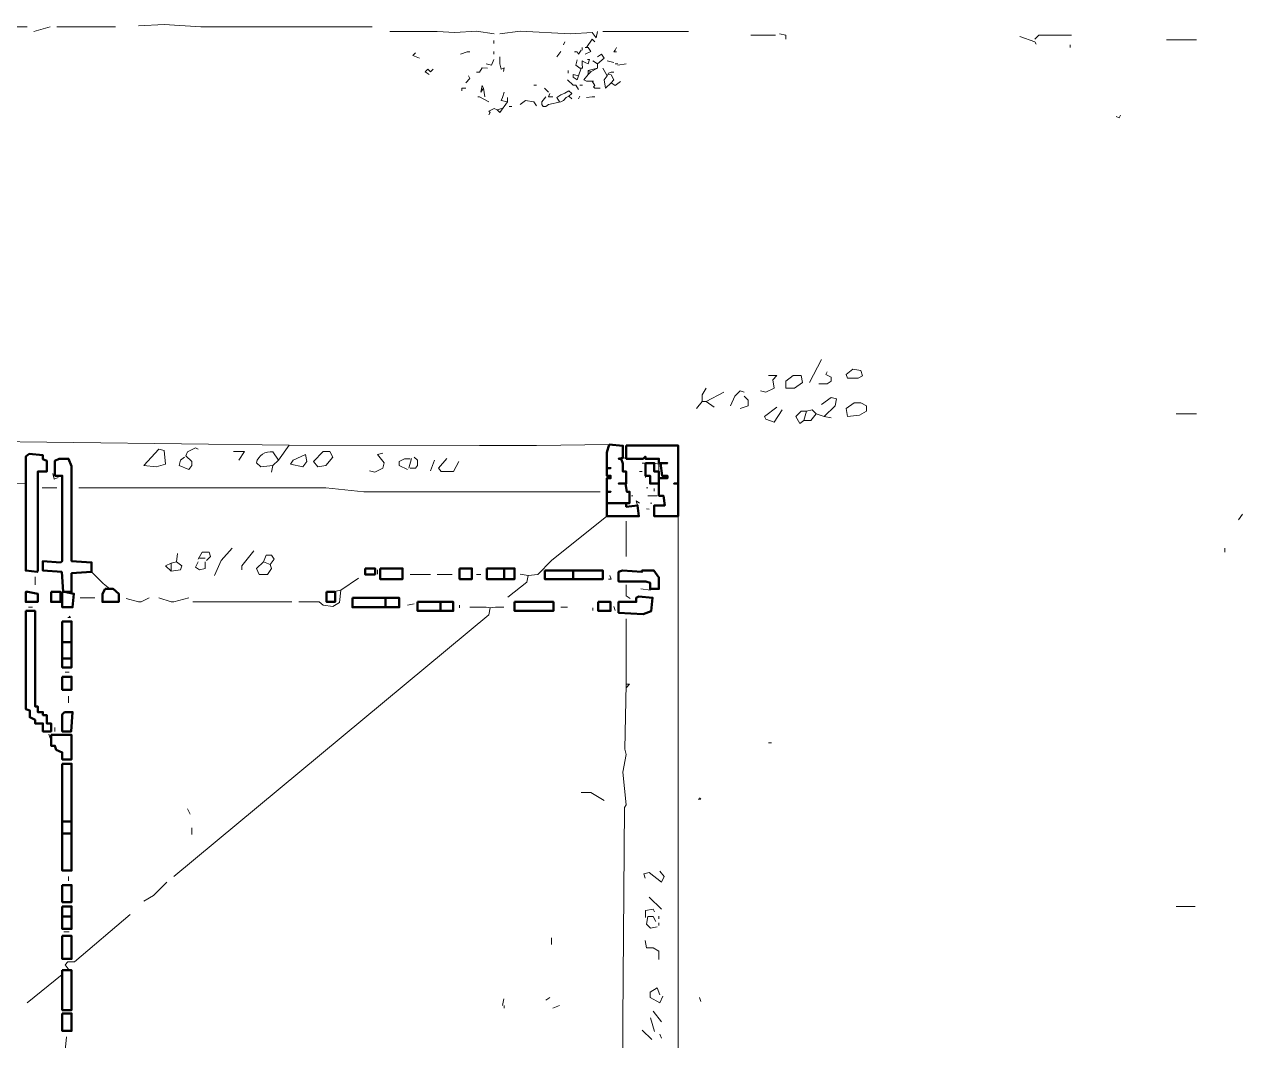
# Model space of a CAD drawing. Header units: metres. Extents: x 0.1 to 33.2, y 0 to 25.4.
# Drawn here: x 27.37 to 33.06, y 20.67 to 25.43 of the extents above; entities that cross this region are included whole.
import ezdxf

# ---------------------------------------------------------------- set-up
doc = ezdxf.new("R2010")
doc.units = ezdxf.units.M
for name, color, linetype, lineweight in [('P2D_GRAMMES', 7, 'Continuous', 18), ('P2D_MIKRA', 8, 'Continuous', 13), ('P2D_TOIXOI', 7, 'Continuous', 50), ('P2D_TOXA', 7, 'Continuous', 18)]:
    doc.layers.add(name, color=color, linetype=linetype, lineweight=lineweight)

msp = doc.modelspace()

# ---------------------------------------------------------------- linework, layer by layer
at = {"layer": 'P2D_GRAMMES'}
for p, q in [((27.162125, 25.416556), (27.378025, 25.416556)), ((27.409775, 25.395337), (27.485975, 25.416556)), ((29.560308, 25.352375), (29.560308, 25.339675)), ((30.070425, 25.395337), (30.470475, 25.395337)), ((32.019875, 25.371425), (32.089725, 25.346025)), ((32.705675, 25.355673), (32.845375, 25.355673)), ((29.560308, 25.301575), (29.560308, 25.288875)), ((30.0228, 25.257125), (30.045025, 25.244425)), ((29.968825, 25.22422), (29.956125, 25.187275)), ((30.012573, 25.205623), (30.045025, 25.22422)), ((30.070676, 25.22422), (30.089475, 25.187275)), ((29.511625, 25.130125), (29.517975, 25.090041)), ((29.492575, 25.090041), (29.537025, 25.066215)), ((29.602864, 25.036784), (29.575125, 25.028525)), ((29.791025, 25.044156), (29.803725, 25.044156)), ((29.791025, 25.044156), (29.803725, 25.044156)), ((31.092775, 23.860125), (31.035625, 23.752175)), ((30.635575, 23.707725), (30.553025, 23.663275)), ((30.533975, 23.663275), (30.508575, 23.631525)), ((30.533975, 23.663275), (30.553025, 23.663275)), ((30.553025, 23.663275), (30.591125, 23.637875)), ((31.022925, 23.618825), (31.010225, 23.574375)), ((31.105475, 23.593425), (31.137225, 23.587075)), ((28.552775, 23.390225), (28.527375, 23.428325)), ((30.163932, 23.447375), (30.163932, 23.415625)), ((30.163932, 23.415625), (30.163932, 23.402925)), ((30.163932, 23.415625), (30.163932, 23.402925)), ((28.527375, 23.364825), (28.521025, 23.333075)), ((30.163932, 23.402925), (30.179043, 23.395819)), ((30.179043, 23.294975), (30.179043, 23.282275)), ((30.421393, 23.1267), (30.421393, 19.878675)), ((30.179043, 23.104475), (30.179043, 22.939375)), ((28.076525, 22.913975), (28.051125, 22.907625)), ((28.051125, 22.907625), (28.051125, 22.869525)), ((28.081023, 22.952075), (28.076525, 22.913975)), ((28.482925, 22.913975), (28.514675, 22.901275)), ((27.625675, 22.744726), (27.695525, 22.744726)), ((28.844875, 22.780625), (28.806775, 22.772855)), ((28.152725, 22.72628), (28.578175, 22.72628)), ((28.578175, 22.72628), (28.590875, 22.72628)), ((28.578175, 22.72628), (28.590875, 22.72628)), ((28.590875, 22.72628), (28.616275, 22.72628)), ((28.648025, 22.72628), (28.673425, 22.72628)), ((28.673425, 22.72628), (28.686125, 22.72628)), ((28.673425, 22.72628), (28.686125, 22.72628)), ((29.399794, 22.710775), (29.399794, 22.698075)), ((29.448125, 22.700936), (29.473525, 22.700936)), ((29.473525, 22.700936), (29.486225, 22.700936)), ((29.473525, 22.700936), (29.486225, 22.700936)), ((29.486225, 22.700936), (29.511625, 22.700936)), ((29.511625, 22.700936), (29.524325, 22.700936)), ((29.511625, 22.700936), (29.524325, 22.700936)), ((29.524325, 22.700936), (29.543375, 22.698075)), ((29.873575, 22.700936), (29.905325, 22.700936)), ((30.0228, 22.698075), (30.0228, 22.685375)), ((27.542319, 20.983575), (27.378025, 20.850225))]:
    msp.add_line(p, q, dxfattribs=at)
for points in [[(27.790775, 25.416556), (27.517725, 25.416556), (27.517725, 25.416556)], [(27.898725, 25.422225), (28.019375, 25.428575), (28.190825, 25.416556), (28.990925, 25.416556)], [(29.073475, 25.395337), (29.295725, 25.395337), (29.378275, 25.390475), (29.479875, 25.396825), (29.562425, 25.384125)], [(30.045025, 25.395337), (30.038675, 25.365075), (30.019625, 25.390475), (29.918025, 25.384125), (29.683075, 25.396825), (29.587825, 25.384125)], [(32.089725, 25.346025), (32.096075, 25.3365), (32.089725, 25.346025)], [(29.560308, 25.263475), (29.549725, 25.238075), (29.524325, 25.244425), (29.524325, 25.244425)], [(29.587825, 25.276175), (29.587825, 25.244425), (29.594175, 25.219025), (29.609021, 25.225375), (29.604773, 25.208427)], [(29.997631, 25.263937), (30.006925, 25.263475), (30.000575, 25.244115), (29.987875, 25.250775), (29.97402, 25.257125), (29.97402, 25.244425), (29.975175, 25.22422), (29.962475, 25.22422), (29.943425, 25.238075), (29.949775, 25.262465), (29.949775, 25.262465)], [(30.045025, 25.244425), (30.045025, 25.22422), (30.000575, 25.212675)], [(30.045025, 25.276175), (30.064075, 25.288875), (30.076775, 25.269825), (30.045025, 25.244425)], [(30.121225, 25.250775), (30.089475, 25.257125), (30.089475, 25.257125)], [(29.492575, 25.204921), (29.479875, 25.204921), (29.492575, 25.204921)], [(29.492575, 25.204921), (29.505275, 25.225375), (29.530675, 25.22422), (29.530675, 25.22422)], [(30.000575, 25.193625), (29.981525, 25.168225), (29.994225, 25.162698), (30.025975, 25.162698), (30.025975, 25.162698)], [(30.000575, 25.193625), (30.000575, 25.212675), (30.013275, 25.206325)], [(30.013275, 25.206325), (30.000575, 25.193625), (30.000575, 25.193625)], [(30.089475, 25.187275), (30.076775, 25.168225), (30.083125, 25.130125), (30.108525, 25.155525)], [(30.108525, 25.204921), (30.095825, 25.199975), (30.089475, 25.187275)], [(30.092617, 25.193558), (30.108525, 25.191954), (30.121225, 25.168225), (30.108525, 25.155525), (30.127575, 25.142825), (30.152975, 25.161875)], [(30.108525, 25.204921), (30.121225, 25.204921), (30.108525, 25.204921)], [(29.905325, 25.168225), (29.930725, 25.144779), (29.943425, 25.144779)], [(29.943425, 25.144779), (29.956125, 25.123775), (29.956125, 25.123775)], [(29.975175, 25.144779), (29.962475, 25.144779), (29.975175, 25.144779)], [(30.019625, 25.162698), (30.032325, 25.142825), (30.025975, 25.136475), (30.032325, 25.129306), (30.057725, 25.129306)], [(29.492575, 25.090041), (29.486225, 25.090041), (29.492575, 25.090041)], [(29.624276, 25.066625), (29.587825, 25.015825), (29.575125, 25.028525)], [(29.609021, 25.111075), (29.600525, 25.085675), (29.594175, 25.072975), (29.624276, 25.066625), (29.624276, 25.085675), (29.624276, 25.085675)], [(29.759275, 25.047575), (29.746575, 25.066625), (29.708475, 25.072975), (29.683075, 25.053925)], [(29.791025, 25.044156), (29.784675, 25.053925), (29.784675, 25.066625), (29.803725, 25.090041)], [(29.911675, 25.092025), (29.898975, 25.085675), (29.886275, 25.072975), (29.873575, 25.066215), (29.816425, 25.053925), (29.803725, 25.044156)], [(29.867225, 25.066215), (29.854525, 25.085675), (29.873575, 25.098375), (29.892625, 25.107265), (29.911675, 25.117425), (29.924375, 25.104725), (29.911675, 25.092025)], [(29.911675, 25.092025), (29.924375, 25.079325), (29.924375, 25.079325)], [(29.962475, 25.092025), (29.956125, 25.079325), (29.962475, 25.092025)], [(30.025975, 25.090041), (30.032325, 25.090041), (30.019625, 25.090041), (29.994225, 25.085675)], [(29.575125, 25.028525), (29.562425, 25.034875), (29.537025, 25.022175), (29.543375, 25.015825), (29.537025, 25.004536), (29.537025, 25.004536)], [(29.644975, 25.044156), (29.632275, 25.044156), (29.644975, 25.044156)], [(30.553025, 23.726775), (30.533975, 23.695025), (30.533975, 23.663275)], [(31.092775, 23.650575), (31.137225, 23.682325), (31.162625, 23.675975), (31.156275, 23.644225), (31.105475, 23.593425)], [(31.067375, 23.605578), (31.048325, 23.625175), (31.022925, 23.618825), (30.997525, 23.618825), (30.972125, 23.593425), (30.991175, 23.561675), (31.010225, 23.574375)], [(31.105475, 23.593425), (31.067375, 23.605578), (31.041975, 23.574375), (31.010225, 23.574375)], [(26.273125, 23.415625), (26.279475, 23.479125), (26.323925, 23.501429), (26.431875, 23.489974), (26.863675, 23.47852), (27.092275, 23.47852), (28.603575, 23.460075)], [(28.603575, 23.460075), (28.552775, 23.390225), (28.527375, 23.364825)], [(28.603575, 23.460075), (29.492575, 23.458627), (29.759275, 23.458627), (30.099, 23.46325)], [(28.451175, 23.377525), (28.470225, 23.358475), (28.527375, 23.364825)], [(29.340175, 23.396575), (29.302075, 23.352125), (29.314775, 23.335698), (29.371925, 23.335698), (29.397325, 23.383875)], [(30.254575, 23.375635), (30.311725, 23.375635), (30.332162, 23.371175), (30.332162, 23.335698)], [(30.241875, 23.335698), (30.254575, 23.335698), (30.241875, 23.335698)], [(30.269156, 23.307675), (30.269156, 23.314025), (30.269156, 23.307675)], [(26.266775, 23.22322), (26.279475, 23.22322), (26.273125, 23.256875), (27.371641, 23.279838)], [(27.619325, 23.259583), (28.775025, 23.259583), (28.952825, 23.241849), (30.057725, 23.241849)], [(30.273625, 23.259583), (30.279975, 23.259583), (30.273625, 23.259583)], [(30.310534, 23.244175), (30.310534, 23.256875), (30.310534, 23.244175)], [(30.210125, 23.22322), (30.203775, 23.22322), (30.210125, 23.22322)], [(30.241875, 23.188811), (30.226, 23.199725), (30.23235, 23.1775)], [(30.318075, 23.22322), (30.324425, 23.22322), (30.279975, 23.22322), (30.279975, 23.22322)], [(30.292675, 23.188811), (30.299025, 23.188811), (30.292675, 23.188811)], [(30.087954, 23.1267), (29.829125, 22.920325), (29.765625, 22.855237), (29.721175, 22.850475)], [(28.336875, 22.977475), (28.286075, 22.920325), (28.254325, 22.850475)], [(28.051125, 22.907625), (28.025725, 22.894925), (28.051125, 22.869525)], [(28.076525, 22.913975), (28.101925, 22.894925), (28.095575, 22.875875), (28.051125, 22.869525)], [(27.67965, 22.86635), (27.733625, 22.812375), (27.765375, 22.787056)], [(29.181425, 22.855237), (29.168725, 22.855237), (29.181425, 22.855237)], [(29.181425, 22.855237), (29.263975, 22.855237), (29.257625, 22.855237)], [(29.359225, 22.855237), (29.365575, 22.855237), (29.295725, 22.855237), (29.295725, 22.855237)], [(29.683075, 22.856825), (29.721175, 22.850475), (29.714825, 22.818725), (29.625925, 22.748875)], [(28.927425, 22.837775), (28.844875, 22.780625), (28.838525, 22.723475), (28.806775, 22.704425), (28.762325, 22.710775), (28.743275, 22.72628), (28.686125, 22.72628)], [(27.841575, 22.742525), (27.898725, 22.72628), (27.911425, 22.72628), (27.949525, 22.744726)], [(27.993975, 22.744726), (28.051125, 22.72628), (28.063825, 22.72628), (28.133675, 22.744726), (28.133675, 22.744726)], [(29.543375, 22.698075), (29.537025, 22.666325), (28.063825, 21.440775)], [(29.543375, 22.698075), (29.568775, 22.700936), (29.594175, 22.700936)], [(29.594175, 22.700936), (29.606875, 22.700936), (29.594175, 22.700936)], [(30.179043, 22.647275), (30.179043, 22.386925), (30.178375, 22.374225), (30.179043, 22.341639)], [(30.163932, 19.878675), (30.163932, 20.767675), (30.171487, 21.764625), (30.179043, 21.777325), (30.163932, 21.929725), (30.178375, 22.012275), (30.172025, 22.037675), (30.179043, 22.341639), (30.195044, 22.341639), (30.178631, 22.323804)], [(27.860625, 21.262975), (27.600275, 21.042577), (27.568525, 21.042577), (27.555825, 21.028025), (27.574875, 21.002695)], [(30.267275, 21.142325), (30.273625, 21.108194), (30.305375, 21.108194), (30.332162, 21.091525), (30.332162, 21.053425)]]:
    msp.add_lwpolyline(points, dxfattribs=at)
for points in [[(29.956125, 25.187275), (29.949775, 25.168225), (29.931519, 25.180925), (29.931519, 25.193625)], [(29.505275, 25.142825), (29.511625, 25.130125), (29.498925, 25.111075)], [(31.245175, 23.657489), (31.276925, 23.657489), (31.302325, 23.644225), (31.302325, 23.618825), (31.270575, 23.599775), (31.213425, 23.593425), (31.207075, 23.631525)], [(27.993975, 23.441025), (28.019375, 23.434675), (28.025725, 23.371175), (27.981275, 23.358475), (27.924125, 23.364825)], [(28.679775, 23.415625), (28.622625, 23.390225), (28.609925, 23.371175), (28.667075, 23.358475), (28.686125, 23.383875)], [(30.273625, 23.161625), (30.286325, 23.160633)], [(28.482925, 22.913975), (28.495625, 22.945725), (28.521025, 22.945725), (28.533725, 22.926675), (28.514675, 22.901275), (28.521025, 22.882225), (28.501975, 22.855237), (28.463875, 22.855237), (28.451175, 22.882225)]]:
    msp.add_lwpolyline(points, close=True, dxfattribs=at)
at = {"layer": 'P2D_MIKRA'}
for p, q in [((30.876875, 25.378416), (30.762575, 25.378416)), ((29.873575, 25.301575), (29.854525, 25.276175)), ((29.892625, 25.346025), (29.886275, 25.333325)), ((32.254825, 25.333325), (32.254825, 25.320625)), ((30.178375, 25.244425), (30.140275, 25.238075)), ((29.907826, 25.212675), (29.907826, 25.199975)), ((29.746575, 25.144779), (29.759275, 25.144779)), ((29.797375, 25.130125), (29.816425, 25.111075)), ((32.750125, 23.605578), (32.845375, 23.605578)), ((29.175075, 23.396575), (29.162375, 23.352125)), ((29.283025, 23.390225), (29.263975, 23.339425)), ((27.447875, 23.259583), (27.517725, 23.259583)), ((33.061275, 23.136225), (33.042225, 23.110825)), ((32.978725, 22.977475), (32.978725, 22.958425)), ((28.184475, 22.930881), (28.209875, 22.930881)), ((27.415096, 22.844125), (27.415096, 22.806025)), ((29.016325, 22.875875), (29.016325, 22.856825)), ((29.479875, 22.855237), (29.498925, 22.855237)), ((30.248225, 22.786975), (30.292675, 22.780625)), ((27.384375, 22.700936), (27.403425, 22.700936)), ((29.187775, 22.717125), (29.156025, 22.710775)), ((30.121225, 22.704425), (30.127575, 22.685375)), ((27.555825, 22.398037), (27.574875, 22.398037)), ((27.571303, 22.285325), (27.571303, 22.253575)), ((27.479625, 22.107525), (27.485975, 22.088475)), ((27.507882, 22.139275), (27.507882, 22.120225)), ((27.549475, 21.989256), (27.581225, 21.989256)), ((28.127325, 21.758275), (28.140025, 21.732875)), ((28.147974, 21.669375), (28.147974, 21.637625)), ((27.571303, 21.440775), (27.571303, 21.421725)), ((30.286325, 21.345525), (30.343475, 21.288375)), ((32.750125, 21.301898), (32.839025, 21.301898)), ((30.332162, 21.224875), (30.332162, 21.212175)), ((27.549475, 21.182542), (27.574875, 21.182542)), ((29.829125, 21.155025), (29.829125, 21.123275)), ((29.606875, 20.869275), (29.600525, 20.837525)), ((29.822775, 20.875625), (29.803725, 20.862925)), ((30.521275, 20.875625), (30.527625, 20.856575)), ((29.867225, 20.837525), (29.835475, 20.824825)), ((30.305375, 20.812125), (30.343475, 20.761325)), ((30.292675, 20.780375), (30.311725, 20.716875)), ((27.562175, 20.691475), (27.555825, 20.627975)), ((30.254575, 20.723225), (30.299025, 20.678775)), ((30.337125, 20.704175), (30.343475, 20.685125))]:
    msp.add_line(p, q, dxfattribs=at)
for points in [[(30.032325, 25.346025), (30.019625, 25.358725), (29.994225, 25.320625), (29.987875, 25.320625), (30.000575, 25.320625), (30.013275, 25.301575), (29.987875, 25.288875)], [(30.895925, 25.384125), (30.924954, 25.377775), (30.924954, 25.358725)], [(32.261175, 25.378416), (32.108775, 25.378416), (32.089725, 25.358725)], [(29.194125, 25.295225), (29.181425, 25.282525), (29.213175, 25.269825)], [(29.403675, 25.288875), (29.435425, 25.300359), (29.448125, 25.300359)], [(29.968825, 25.307925), (29.956125, 25.288875), (29.949775, 25.300359), (29.937075, 25.300359), (29.943425, 25.301575)], [(29.97402, 25.307925), (29.97402, 25.320625), (29.97402, 25.307925)], [(30.133925, 25.320625), (30.127575, 25.307925), (30.121225, 25.300359), (30.133925, 25.300359)], [(30.140275, 25.244115), (30.127575, 25.244115), (30.140275, 25.244115)], [(29.276675, 25.219025), (29.263975, 25.206325), (29.251275, 25.219025), (29.238575, 25.206325), (29.257625, 25.193625)], [(29.441775, 25.187275), (29.448125, 25.174575), (29.429075, 25.155525)], [(29.410025, 25.117425), (29.410025, 25.130125), (29.416375, 25.129306), (29.429075, 25.129306)], [(29.822775, 25.104725), (29.816425, 25.090041), (29.835475, 25.090041)], [(32.489775, 25.003125), (32.483425, 24.990425), (32.470725, 24.996775)], [(30.845125, 23.786123), (30.883225, 23.786123), (30.864175, 23.764875), (30.870525, 23.726775), (30.832425, 23.707725), (30.807025, 23.714075)], [(31.118175, 23.802975), (31.111825, 23.790275), (31.137225, 23.777575), (31.137225, 23.758525), (31.118175, 23.746279), (31.080075, 23.746279)], [(30.730825, 23.707725), (30.711775, 23.714075), (30.686375, 23.688675), (30.667325, 23.644225)], [(30.730825, 23.688675), (30.749875, 23.669625), (30.749875, 23.644225), (30.711775, 23.631525)], [(30.883225, 23.637875), (30.826075, 23.593425), (30.832425, 23.580725), (30.870525, 23.568025), (30.908625, 23.625175)], [(28.178125, 23.441025), (28.165425, 23.447375), (28.127325, 23.428325), (28.120975, 23.409275), (28.147974, 23.383875), (28.147974, 23.364825), (28.133675, 23.345775), (28.089225, 23.364825), (28.095575, 23.390225), (28.114625, 23.402925)], [(28.343225, 23.430077), (28.394025, 23.430077), (28.368625, 23.390225)], [(29.041725, 23.421975), (29.016325, 23.415625), (29.048075, 23.377525), (29.041725, 23.352125), (29.003625, 23.333075), (28.978225, 23.339425)], [(29.168725, 23.395819), (29.143325, 23.395819), (29.118101, 23.383875), (29.118101, 23.364825), (29.156025, 23.345775)], [(29.187775, 23.402925), (29.204055, 23.390225), (29.204055, 23.364825), (29.194125, 23.352292), (29.168725, 23.352292)], [(27.498675, 23.326725), (27.505025, 23.301325), (27.524075, 23.307675)], [(28.178125, 22.926675), (28.197175, 22.958425), (28.228925, 22.958425), (28.235275, 22.939375), (28.216225, 22.920325)], [(28.438475, 22.964775), (28.381325, 22.894925), (28.381325, 22.875875)], [(28.178125, 22.913975), (28.165425, 22.888575), (28.184475, 22.875875), (28.210486, 22.882225), (28.210486, 22.913975)], [(30.102175, 22.850475), (30.108525, 22.833217), (30.095825, 22.833217)], [(30.179043, 22.806025), (30.179043, 22.755225), (30.197425, 22.742525)], [(27.574875, 22.659975), (27.581225, 22.65389), (27.568525, 22.65389)], [(30.857825, 22.06625), (30.845125, 22.06625), (30.857825, 22.06625)], [(29.968825, 21.834475), (30.013275, 21.834475), (30.076775, 21.796375)], [(30.521275, 21.809075), (30.527625, 21.802725), (30.514925, 21.802725)], [(30.337125, 21.466175), (30.356175, 21.440775), (30.343475, 21.415375), (30.286325, 21.459825), (30.260925, 21.453475), (30.267275, 21.434425)], [(28.032075, 21.415375), (27.968575, 21.351875), (27.924125, 21.326475)], [(30.311725, 21.275675), (30.305375, 21.288375), (30.269156, 21.282025), (30.269156, 21.250275)], [(30.324425, 21.205825), (30.292675, 21.199475), (30.273625, 21.218525), (30.279975, 21.254085), (30.305375, 21.254085), (30.318075, 21.231225)], [(30.332162, 21.256625), (30.332162, 21.243925), (30.332162, 21.256625)], [(30.337125, 20.888325), (30.324425, 20.920075), (30.291088, 20.901025), (30.291088, 20.875625), (30.337125, 20.850225), (30.349825, 20.881975)], [(29.609021, 20.837525), (29.609021, 20.824825), (29.609021, 20.837525)]]:
    msp.add_lwpolyline(points, dxfattribs=at)
for points in [[(31.238825, 23.815675), (31.276925, 23.809325), (31.283275, 23.783925), (31.264225, 23.772586), (31.213425, 23.772586), (31.207075, 23.790275)], [(30.959425, 23.786123), (30.997525, 23.786123), (31.003875, 23.752175), (30.965775, 23.726062), (30.924954, 23.726062), (30.924954, 23.758525)], [(28.762325, 23.430077), (28.794075, 23.430077), (28.806775, 23.402925), (28.775025, 23.364825), (28.736925, 23.358475), (28.717875, 23.383875)]]:
    msp.add_lwpolyline(points, close=True, dxfattribs=at)
at = {"layer": 'P2D_TOIXOI'}
for points in [[(27.38755, 23.4188), (27.371641, 23.4061), (27.371641, 22.91715), (27.371641, 22.91715), (27.371641, 22.8727), (27.42565, 22.86635), (27.427586, 22.8727), (27.427586, 22.91715), (27.427586, 22.91715), (27.427586, 23.335698), (27.46969, 23.335698), (27.46969, 23.38705), (27.452364, 23.3934), (27.452364, 23.41245)], [(30.099, 23.46325), (30.087954, 23.42515), (30.087954, 23.352292), (30.10591, 23.352292), (30.10591, 23.352292), (30.087954, 23.352292), (30.087954, 23.31665), (30.10591, 23.31665), (30.10591, 23.3045), (30.087954, 23.3045), (30.087954, 23.241849), (30.10591, 23.241849), (30.10591, 23.241849), (30.087954, 23.241849), (30.087954, 23.188811), (30.195044, 23.188811), (30.195044, 23.241849), (30.18155, 23.241849), (30.1752, 23.279838), (30.14345, 23.279838), (30.14345, 23.279838), (30.179043, 23.279838), (30.179043, 23.335698), (30.163932, 23.335698), (30.163932, 23.37435), (30.15615, 23.395819), (30.14345, 23.395819), (30.163932, 23.39975), (30.163932, 23.4569)], [(30.179043, 23.458627), (30.179043, 23.395819), (30.25775, 23.395819), (30.269156, 23.4061), (30.269156, 23.395819), (30.332162, 23.395819), (30.332162, 23.375635), (30.371587, 23.375635), (30.371587, 23.375635), (30.3403, 23.375635), (30.34665, 23.31665), (30.371587, 23.31665), (30.371587, 23.3045), (30.332162, 23.3045), (30.332162, 23.22322), (30.353, 23.22322), (30.35935, 23.1775), (30.310534, 23.1775), (30.310534, 23.1267), (30.421393, 23.1267), (30.421393, 23.279838), (30.403006, 23.279838), (30.403006, 23.279838), (30.421393, 23.279838), (30.421393, 23.31665), (30.421393, 23.31665), (30.421393, 23.458627)], [(27.52725, 23.395819), (27.507882, 23.38705), (27.507882, 23.31665), (27.542319, 23.31665), (27.542319, 22.91715), (27.5336, 22.9108), (27.452364, 22.91715), (27.452364, 22.8727), (27.53995, 22.86635), (27.5463, 22.772855), (27.586168, 22.772855), (27.586168, 22.86), (27.67965, 22.86635), (27.67965, 22.9108), (27.586168, 22.91715), (27.586168, 23.36165), (27.5717, 23.395819)], [(30.269156, 23.375635), (30.269156, 23.31665), (30.291088, 23.31665), (30.291088, 23.279838), (30.332162, 23.279838), (30.332162, 23.335698), (30.310534, 23.335698), (30.310534, 23.375635)], [(30.087954, 23.188811), (30.087954, 23.1267), (30.2387, 23.1267), (30.23235, 23.1775), (30.179043, 23.17115), (30.179043, 23.188811)], [(28.958117, 22.882715), (28.958117, 22.855237), (29.005072, 22.855237), (29.005072, 22.882715)], [(29.028074, 22.882715), (29.028074, 22.833217), (29.1338, 22.833217), (29.1338, 22.882715)], [(29.399794, 22.882715), (29.399794, 22.833217), (29.45765, 22.833217), (29.45765, 22.882715)], [(29.526832, 22.882715), (29.526832, 22.833217), (29.609021, 22.833217), (29.609021, 22.882715)], [(29.609021, 22.882715), (29.609021, 22.833217), (29.657675, 22.833217), (29.657675, 22.882715)], [(29.798722, 22.8727), (29.798722, 22.833217), (29.931519, 22.833217), (29.931519, 22.8727)], [(29.931519, 22.8727), (29.931519, 22.833217), (30.070676, 22.833217), (30.070676, 22.8727)], [(30.1625, 22.8727), (30.14345, 22.86635), (30.14345, 22.8219), (30.27045, 22.8219), (30.291088, 22.81555), (30.291088, 22.787056), (30.332162, 22.787056), (30.332162, 22.84095), (30.30855, 22.8727), (30.252811, 22.8727), (30.252811, 22.86635)], [(27.74315, 22.787056), (27.73045, 22.76475), (27.73045, 22.72628), (27.80665, 22.72628), (27.80665, 22.76475), (27.78125, 22.787056)], [(27.3812, 22.772855), (27.371641, 22.772855), (27.371641, 22.72628), (27.427586, 22.72628), (27.427586, 22.76475)], [(27.490615, 22.772855), (27.490615, 22.72628), (27.53434, 22.72628), (27.53434, 22.772855)], [(27.55265, 22.772855), (27.542319, 22.772855), (27.542319, 22.700936), (27.59075, 22.700936), (27.5971, 22.76475)], [(28.7782, 22.772855), (28.7782, 22.72628), (28.818386, 22.72628), (28.818386, 22.772855)], [(28.89885, 22.744726), (28.89885, 22.700936), (29.053969, 22.700936), (29.053969, 22.744726)], [(29.053969, 22.744726), (29.053969, 22.700936), (29.118101, 22.700936), (29.118101, 22.744726)], [(30.2387, 22.75205), (30.226, 22.7457), (30.226, 22.72628), (30.14345, 22.72628), (30.14345, 22.67585), (30.25775, 22.6695), (30.29585, 22.6822), (30.3022, 22.7457)], [(27.371641, 22.684196), (27.371641, 22.225), (27.390465, 22.21865), (27.390465, 22.1869), (27.415096, 22.1742), (27.415096, 22.15811), (27.452364, 22.15811), (27.452364, 22.120225), (27.490615, 22.120225), (27.490615, 22.15811), (27.46969, 22.15811), (27.46969, 22.196985), (27.452364, 22.196985), (27.452364, 22.210584), (27.427586, 22.210584), (27.427586, 22.236938), (27.415096, 22.236938), (27.415096, 22.684196)], [(29.204055, 22.72628), (29.204055, 22.684196), (29.310371, 22.684196), (29.310371, 22.72628)], [(29.310371, 22.72628), (29.310371, 22.684196), (29.37053, 22.684196), (29.37053, 22.72628)], [(29.657675, 22.72628), (29.657675, 22.684196), (29.838948, 22.684196), (29.838948, 22.72628)], [(30.0482, 22.72628), (30.0482, 22.684196), (30.10591, 22.684196), (30.10591, 22.72628)], [(27.542319, 22.63521), (27.542319, 22.538531), (27.586168, 22.538531), (27.586168, 22.63521)], [(27.542319, 22.538531), (27.542319, 22.462067), (27.586168, 22.462067), (27.586168, 22.538531)], [(27.542319, 22.462067), (27.542319, 22.41966), (27.586168, 22.41966), (27.586168, 22.462067)], [(27.542319, 22.37619), (27.542319, 22.314981), (27.586168, 22.314981), (27.586168, 22.37619)], [(27.55265, 22.210584), (27.542319, 22.1996), (27.542319, 22.120225), (27.5844, 22.120225), (27.59075, 22.210584)], [(27.490615, 22.10435), (27.490615, 22.05355), (27.5082, 22.05355), (27.51455, 22.0345), (27.542319, 22.0218), (27.542319, 21.989256), (27.586168, 21.989256), (27.586168, 22.10435)], [(27.542319, 21.969236), (27.542319, 21.699009), (27.586168, 21.699009), (27.586168, 21.969236)], [(27.542319, 21.699009), (27.542319, 21.642705), (27.586168, 21.642705), (27.586168, 21.699009)], [(27.542319, 21.642705), (27.542319, 21.46935), (27.586168, 21.46935), (27.586168, 21.642705)], [(27.542319, 21.401029), (27.542319, 21.32213), (27.586168, 21.32213), (27.586168, 21.401029)], [(27.542319, 21.301898), (27.542319, 21.254085), (27.586168, 21.254085), (27.586168, 21.301898)], [(27.542319, 21.254085), (27.542319, 21.1963), (27.586168, 21.1963), (27.586168, 21.254085)], [(27.542319, 21.163643), (27.542319, 21.055542), (27.586168, 21.055542), (27.586168, 21.163643)], [(27.542319, 21.002695), (27.542319, 20.816258), (27.586168, 20.816258), (27.586168, 21.002695)], [(27.542319, 20.800941), (27.542319, 20.719344), (27.586168, 20.719344), (27.586168, 20.800941)]]:
    msp.add_lwpolyline(points, close=True, dxfattribs=at)
at = {"layer": 'P2D_TOXA'}
msp.add_arc((28.516281, 23.359983), 0.068684, 80.779444, 164.9202, dxfattribs=at)

doc.saveas('drawing.dxf')
